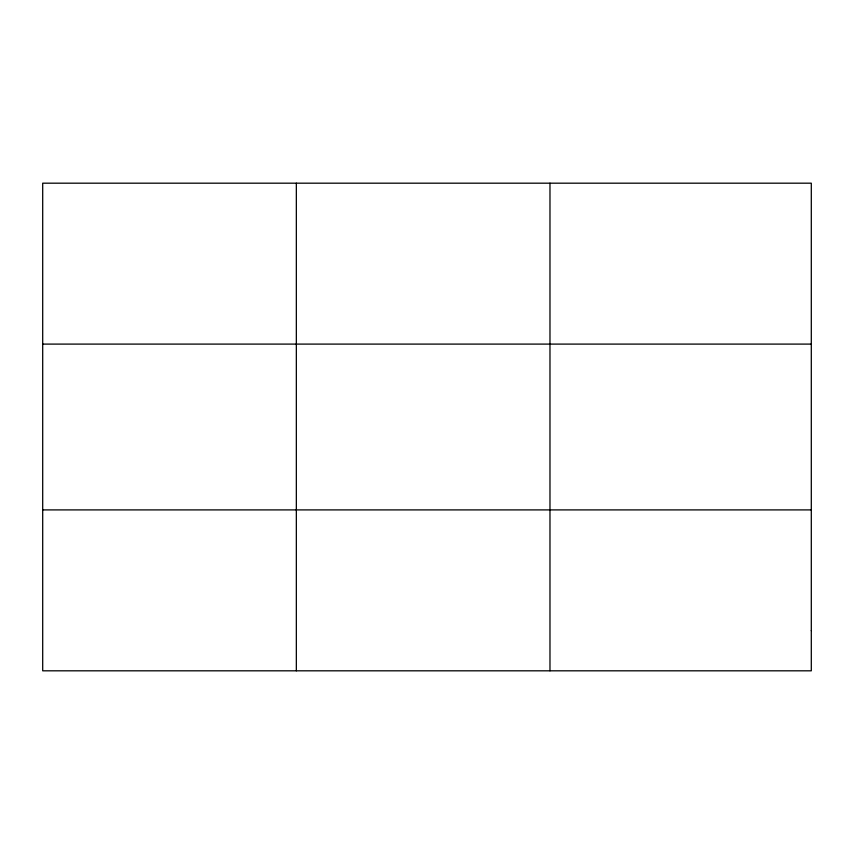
<?xml version="1.0" encoding="UTF-8"?>
<svg xmlns="http://www.w3.org/2000/svg" width="854" height="854" viewBox="0 0 854 854"><rect width="100%" height="100%" fill="white"/><g stroke="black" fill="none" stroke-linecap="round" stroke-linejoin="round"><path stroke-width="1.28" d="M296.338 670.817L296.338 183.183M549.976 670.817L549.976 183.183M42.7 344.098L811.3 344.098M42.7 509.902L811.3 509.902M811.3 630.583L811.3 670.817L42.7 670.817L42.7 183.183L811.3 183.183L811.3 630.583"/></g></svg>
